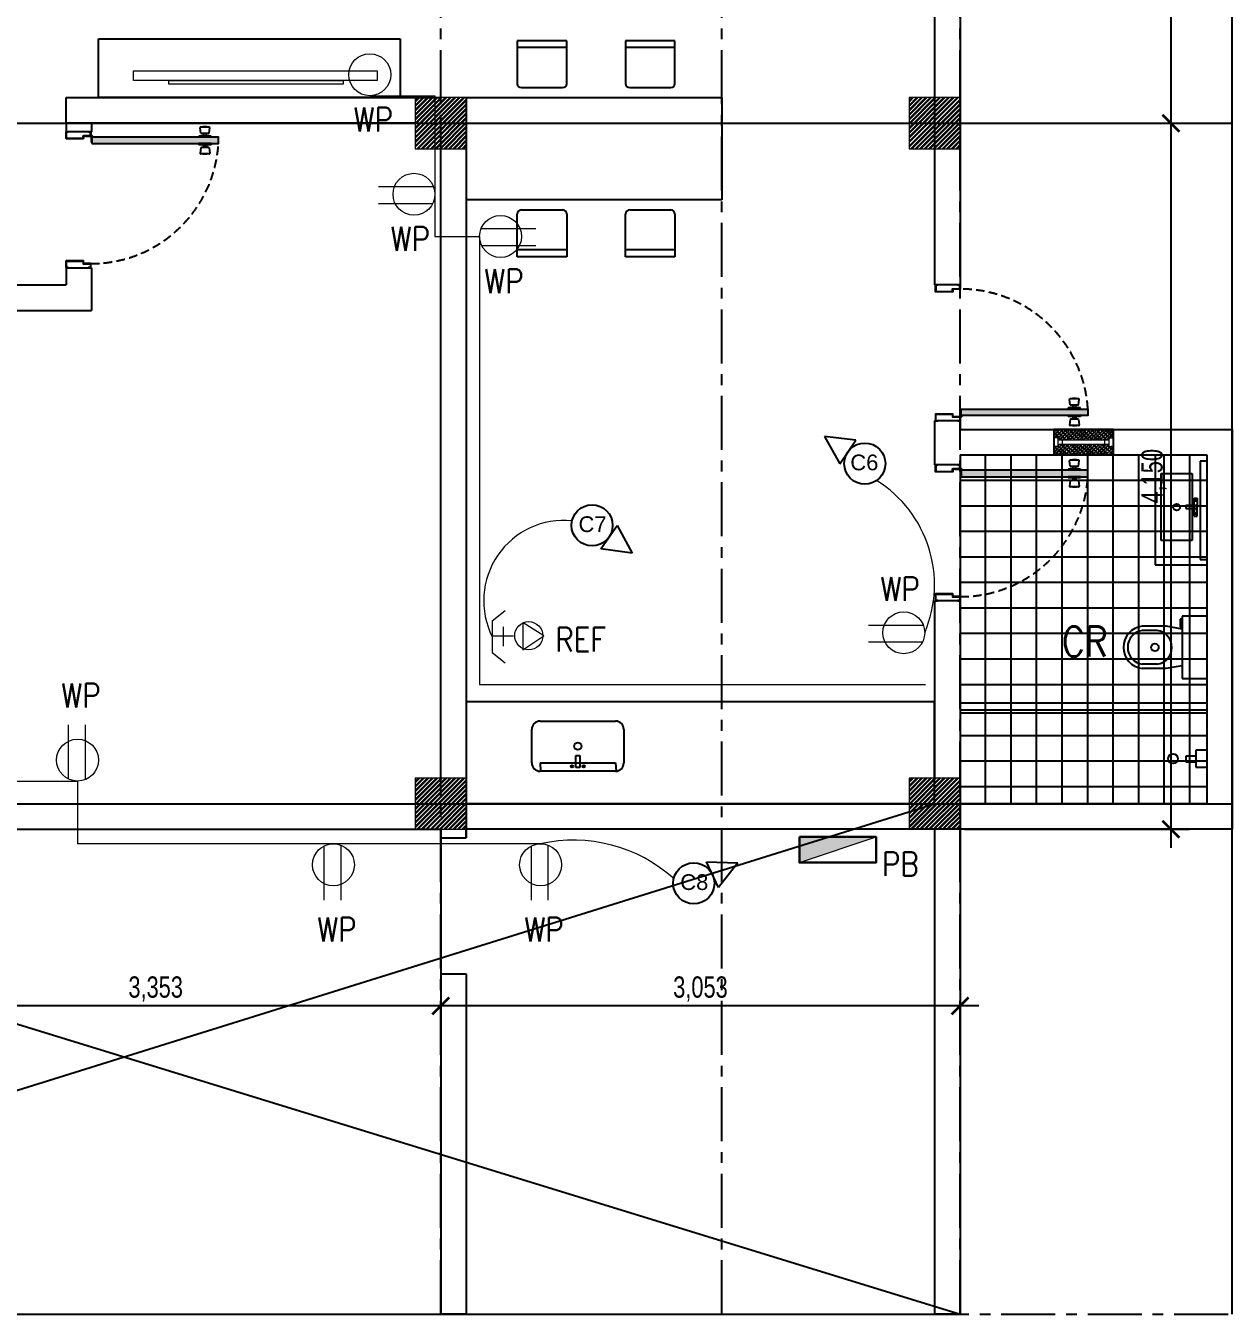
# Model space of a CAD drawing. Header units: millimetres. Extents: x -248340 to 456025, y 261499 to 1049645.
# Drawn here: x 181765 to 188859, y 384253 to 391825 of the extents above; entities that cross this region are included whole.
import ezdxf
from ezdxf.enums import TextEntityAlignment as Align

# ---------------------------------------------------------------- set-up
doc = ezdxf.new("R2010")
doc.units = ezdxf.units.MM
doc.header["$LTSCALE"] = 8
doc.header["$MEASUREMENT"] = 0
for name, pattern in [('CENTER', [50.8, 31.75, -6.35, 6.35, -6.35]), ('CONTINOUS', [0]), ('DASHED2', [0.375, 0.25, -0.125]), ('HIDDEN', [9.525, 6.35, -3.175])]:
    doc.linetypes.add(name, pattern=pattern)
doc.layers.get('0').update_dxf_attribs({"linetype": 'CONTINUOUS'})
for name, color, linetype, lineweight in [('13. Text', 2, 'CONTINUOUS', 5), ('A-ANNO-DIMS', 211, 'CONTINUOUS', 9), ('A-GLAZ', 151, 'CONTINUOUS', 18), ('DIM', 2, 'CONTINUOUS', 25)]:
    doc.layers.add(name, color=color, linetype=linetype, lineweight=lineweight)
for name, color, linetype in [('ar_furniture', 6, 'CONTINOUS'), ('ar_grid', 10, 'CENTER'), ('ar_wall', 7, 'CONTINOUS'), ('PDF_Geometry', 7, 'CONTINUOUS')]:
    doc.layers.add(name, color=color, linetype=linetype)
doc.styles.add('ARIAL', font='arial.ttf')
doc.styles.add('EN-SCL-DIM', font='swisscl.ttf')
doc.styles.add('ROMANS', font='ROMANS', dxfattribs={"width": 0.8, "bigfont": 'BIGFONT'})

# ---------------------------------------------------------------- blocks, each defined once
blk = doc.blocks.new('_ArchTick')
at = {"color": 0, "linetype": 'ByBlock', "const_width": 0.15}
blk.add_lwpolyline([(-0.5, -0.5), (0.5, 0.5)], dxfattribs=at)
blk = doc.blocks.new('SSS')
at = {"true_color": 0x939598}
h = blk.add_hatch(color=252, dxfattribs=at)
h.paths.add_polyline_path([(139671.9, -107321.8), (139660.2, -107321.8), (139660.2, -107360.2), (139759.7, -107360.2), (139759.7, -107344.1), (139802.6, -107344.1), (139802.6, -107321.8), (139790.9, -107321.8), (139790.9, -107320.6), (139803.8, -107320.6), (139803.8, -107345.3), (139760.9, -107345.3), (139760.9, -107361.4), (139659, -107361.4), (139659, -107320.6), (139671.9, -107320.6)])
h.paths.add_polyline_path([(139671.9, -108119.5), (139660.2, -108119.5), (139660.2, -108081.1), (139759.7, -108081.1), (139759.7, -108097.2), (139802.6, -108097.2), (139802.6, -108119.5), (139790.9, -108119.5), (139790.9, -108120.6), (139803.8, -108120.6), (139803.8, -108096), (139760.9, -108096), (139760.9, -108079.9), (139659, -108079.9), (139659, -108120.6), (139671.9, -108120.6)])
for points in [[(139809.7, -107390.9), (140555, -107390.9), (140555, -107353.3), (139809.7, -107353.3)], [(144921.3, -108950.5), (145666.6, -108950.5), (145666.6, -108988.1), (144921.3, -108988.1)], [(144921.3, -109348.3), (145666.6, -109348.3), (145666.6, -109310.8), (144921.3, -109310.8)]]:
    blk.add_hatch(color=252, dxfattribs=at).paths.add_polyline_path(points)
h = blk.add_hatch(color=252, dxfattribs=at)
h.paths.add_polyline_path([(144783.5, -109019.6), (144771.8, -109019.6), (144771.8, -108981.2), (144871.3, -108981.2), (144871.3, -108997.3), (144914.2, -108997.3), (144914.2, -109019.6), (144902.5, -109019.6), (144902.5, -109020.8), (144915.4, -109020.8), (144915.4, -108996.1), (144872.5, -108996.1), (144872.5, -108980), (144770.6, -108980), (144770.6, -109020.8), (144783.5, -109020.8)])
h.paths.add_polyline_path([(144783.5, -108222), (144771.8, -108222), (144771.8, -108260.4), (144871.3, -108260.4), (144871.3, -108244.3), (144914.2, -108244.3), (144914.2, -108222), (144902.5, -108222), (144902.5, -108220.8), (144915.4, -108220.8), (144915.4, -108245.4), (144872.5, -108245.4), (144872.5, -108261.5), (144770.6, -108261.5), (144770.6, -108220.8), (144783.5, -108220.8)])
h = blk.add_hatch(color=252, dxfattribs=at)
h.paths.add_polyline_path([(144783.5, -109279.3), (144771.8, -109279.3), (144771.8, -109317.7), (144871.3, -109317.7), (144871.3, -109301.6), (144914.2, -109301.6), (144914.2, -109279.3), (144902.5, -109279.3), (144902.5, -109278.1), (144915.4, -109278.1), (144915.4, -109302.8), (144872.5, -109302.8), (144872.5, -109318.8), (144770.6, -109318.8), (144770.6, -109278.1), (144783.5, -109278.1)])
h.paths.add_polyline_path([(144783.5, -110076.9), (144771.8, -110076.9), (144771.8, -110038.5), (144871.3, -110038.5), (144871.3, -110054.6), (144914.2, -110054.6), (144914.2, -110076.9), (144902.5, -110076.9), (144902.5, -110078.1), (144915.4, -110078.1), (144915.4, -110053.4), (144872.5, -110053.4), (144872.5, -110037.3), (144770.6, -110037.3), (144770.6, -110078.1), (144783.5, -110078.1)])
at = {"layer": 'A-ANNO-DIMS', "ltscale": 1.25, "true_color": 0x939598}
h = blk.add_hatch(dxfattribs=at)
h.set_pattern_fill('ANSI32', color=252, scale=50)
h.set_pattern_definition([(45, (91192.063, 242863.806), (-13.2582521, 13.2582521), []), (45, (91200.902, 242863.806), (-13.2582521, 13.2582521), [])])
h.paths.add_polyline_path([(141712.2, -107420.6), (142012.2, -107420.6), (142012.2, -107120.6), (141712.2, -107120.6)])
h = blk.add_hatch(dxfattribs=at)
h.set_pattern_fill('ANSI32', color=252, scale=50)
h.set_pattern_definition([(45, (94095.263, 242863.95), (-13.2582521, 13.2582521), []), (45, (94104.102, 242863.95), (-13.2582521, 13.2582521), [])])
h.paths.add_polyline_path([(144615.4, -107420.5), (144915.4, -107420.5), (144915.4, -107120.5), (144615.4, -107120.5)])
h = blk.add_hatch(dxfattribs=at)
h.set_pattern_fill('ANSI32', color=252, scale=50)
h.set_pattern_definition([(45, (91192.063, 238863.806), (-13.2582521, 13.2582521), []), (45, (91200.902, 238863.806), (-13.2582521, 13.2582521), [])])
h.paths.add_polyline_path([(141712.2, -111420.6), (142012.2, -111420.6), (142012.2, -111120.6), (141712.2, -111120.6)])
h = blk.add_hatch(dxfattribs=at)
h.set_pattern_fill('ANSI32', color=252, scale=50)
h.set_pattern_definition([(45, (94095.263, 238863.95), (-13.2582521, 13.2582521), []), (45, (94104.102, 238863.95), (-13.2582521, 13.2582521), [])])
h.paths.add_polyline_path([(144615.4, -111420.5), (144915.4, -111420.5), (144915.4, -111120.5), (144615.4, -111120.5)])
at = {"layer": 'ar_wall', "ltscale": 1.25, "true_color": 0x939598}
h = blk.add_hatch(dxfattribs=at)
h.set_pattern_fill('ANSI33', color=252, scale=75, angle=90)
h.set_pattern_definition([(135, (-239864.394, -166253.93), (-13.25825215, -13.25825215), []), (135, (-239864.394, -166240.672), (-13.25825215, -13.25825215), [9.375, -4.6875])])
h.paths.add_polyline_path([(145496, -109158.3), (145496, -109160.8), (145493, -109160.8), (145493, -109163.8), (145490.5, -109163.8), (145490.5, -109170.8), (145465.5, -109170.8), (145465.5, -109195.8), (145465.5, -109220.8), (145815.3, -109220.8), (145815.3, -109170.8), (145790.3, -109170.8), (145790.3, -109163.8), (145787.8, -109163.8), (145787.8, -109160.8), (145784.8, -109160.8), (145784.8, -109158.3)])
h.paths.add_polyline_path([(145465.5, -109070.8), (145465.5, -109120.8), (145490.5, -109120.8), (145490.5, -109127.8), (145493, -109127.8), (145493, -109130.8), (145496, -109130.8), (145496, -109133.3), (145784.8, -109133.3), (145784.8, -109130.8), (145787.8, -109130.8), (145787.8, -109127.8), (145790.3, -109127.8), (145790.3, -109120.8), (145815.3, -109120.8), (145815.3, -109070.8)])
at = {"color": 252, "ltscale": 1.25, "true_color": 0x939598}
for p, q in [((146515.4, -114270.6), (146515.4, -94352.5)), ((144765.4, -103420.6), (144765.4, -108220.8)), ((139849.7, -106775.6), (141622.4, -106775.6)), ((139849.7, -107120.6), (139849.7, -106775.6)), ((141622.4, -106775.6), (141622.4, -107120.6)), ((142602.4, -106785.8), (142311.8, -106785.8)), ((142311.8, -106785.8), (142311.8, -107036.5)), ((142602.4, -106826.2), (142311.8, -106826.2)), ((142602.4, -107036.5), (142602.4, -106785.8)), ((143238.7, -106785.8), (142948, -106785.8)), ((142948, -106785.8), (142948, -107036.5)), ((143238.7, -106826.2), (142948, -106826.2)), ((143238.7, -107036.5), (143238.7, -106785.8)), ((142336.8, -107061.5), (142577.4, -107061.5)), ((142973, -107061.5), (143213.7, -107061.5)), ((139659, -107120.6), (141862.2, -107120.6)), ((139659, -107270.6), (139659, -107120.6)), ((141622.4, -107120.6), (139849.7, -107120.6)), ((142012.2, -107120.6), (143515.4, -107120.6)), ((143515.4, -107120.6), (143515.4, -107720.6)), ((133324.4, -107270.6), (146515.4, -107270.6)), ((141712.2, -107270.6), (139659, -107270.6)), ((139659, -107270.6), (139659, -107320.6)), ((139809, -107270.6), (139809, -107320.6)), ((139809, -107320.6), (139659, -107320.6)), ((143515.4, -107720.6), (142012.2, -107720.6)), ((142311.8, -108055.5), (142311.8, -107804.8)), ((142336.8, -107779.8), (142577.4, -107779.8)), ((142602.4, -107804.8), (142602.4, -108055.5)), ((142948, -108055.5), (142948, -107804.8)), ((142973, -107779.8), (143213.7, -107779.8)), ((143238.7, -107804.8), (143238.7, -108055.5)), ((142602.4, -108015.1), (142311.8, -108015.1)), ((142602.4, -108055.5), (142311.8, -108055.5)), ((143238.7, -108015.1), (142948, -108015.1)), ((143238.7, -108055.5), (142948, -108055.5)), ((139659, -108079.9), (139659, -108220.6)), ((139659, -108120.6), (139809, -108120.6)), ((139809, -108120.6), (139809, -108370.6)), ((138509, -108220.6), (139659, -108220.6)), ((144915.4, -108220.8), (144765.4, -108220.8)), ((138509, -108370.6), (139809, -108370.6)), ((144765.4, -109020.8), (144765.4, -109278.1)), ((144915.4, -109020.8), (144765.4, -109020.8)), ((144915.4, -108995), (144915.4, -109070.8)), ((144915.4, -109070.8), (144915.4, -109020.8)), ((144915.4, -109070.8), (146515.4, -109070.8)), ((146515.4, -109070.8), (146515.4, -111420.8)), ((144915.4, -109220.8), (144915.4, -109303.8)), ((144915.4, -109220.8), (146365.4, -109220.8)), ((146061.4, -109220.8), (146061.4, -109866.5)), ((146365.4, -109257.8), (146326.3, -109257.8)), ((146326.3, -109257.8), (146326.3, -109834.5)), ((146365.4, -109220.8), (146365.4, -111270.6)), ((144915.4, -109278.1), (144765.4, -109278.1)), ((144915.4, -109303.8), (144915.4, -110078.1)), ((146097.7, -109330.5), (146279.3, -109330.5)), ((146097.7, -109723.4), (146097.7, -109330.5)), ((146279.3, -109330.5), (146279.3, -109723.4)), ((146292, -109517.8), (146292, -109474.1)), ((146292, -109474.1), (146308.9, -109474.1)), ((146308.9, -109474.1), (146308.9, -109526.9)), ((146308.9, -109517.8), (146242.3, -109517.8)), ((146242.3, -109517.8), (146242.3, -109535.4)), ((146242.3, -109535.4), (146308.9, -109535.4)), ((146292, -109526.9), (146292, -109579.8)), ((146308.9, -109535.4), (146308.9, -109526.9)), ((146308.9, -109579.8), (146308.9, -109526.9)), ((146292, -109579.8), (146308.9, -109579.8)), ((146279.3, -109723.4), (146097.7, -109723.4)), ((146061.4, -109866.5), (146365.4, -109866.5)), ((146326.3, -109834.5), (146365.4, -109834.5)), ((144915.4, -110078.1), (144765.4, -110078.1)), ((146365.4, -110168.1), (146221.5, -110168.1)), ((146221.5, -110168.1), (146221.5, -110534.5)), ((146126, -110227.2), (145985.7, -110227.2)), ((146074.1, -110252.2), (145985.7, -110252.2)), ((146221.5, -110243.5), (146126, -110227.2)), ((146221.5, -110186.3), (146209.1, -110186.3)), ((146209.1, -110186.3), (146209.1, -110233.1)), ((146209.1, -110233.1), (146221.5, -110233.1)), ((146074.1, -110450.4), (145985.7, -110450.4)), ((146126, -110475.4), (145985.7, -110475.4)), ((146221.5, -110459.1), (146126, -110475.4)), ((146221.5, -110534.5), (146365.4, -110534.5)), ((146365.4, -110679.4), (144915.4, -110679.4)), ((144915.4, -110737), (146365.4, -110737)), ((146302.1, -110990.5), (146243.1, -110990.5)), ((146243.1, -110990.5), (146243.1, -111023.6)), ((146365.4, -110955.5), (146302.1, -110955.5)), ((146302.1, -110955.5), (146302.1, -111054.9)), ((146243.1, -111023.6), (146302.1, -111023.6)), ((146302.1, -111054.9), (146365.4, -111054.9)), ((146515.4, -111120.6), (146515.4, -111120.6)), ((133324.4, -111270.6), (146515.4, -111270.6)), ((135159, -114270.6), (144765.4, -111270.5)), ((135159, -111270.6), (144915.4, -114270.6)), ((138859, -111270.6), (141712.2, -111270.6)), ((146365.4, -111270.8), (144915.4, -111270.6)), ((138859, -111420.6), (141862.2, -111420.6)), ((146515.4, -111420.8), (144915.4, -111420.6)), ((135159, -114270.6), (144765.4, -114270.6))]:
    blk.add_line(p, q, dxfattribs=at)
at = {"color": 252, "true_color": 0x939598}
for p, q in [((140451.7, -107328.6), (140447.3, -107297.5)), ((140500.6, -107293.8), (140450.5, -107293.8)), ((140463.9, -107293.8), (140463.9, -107291.6)), ((140487.2, -107291.6), (140463.9, -107291.6)), ((140487.2, -107293.8), (140487.2, -107291.6)), ((140499.4, -107328.6), (140503.7, -107297.5)), ((140512.1, -107347.1), (140439, -107347.1)), ((140439, -107353.3), (140439, -107347.1)), ((140512.1, -107353.3), (140439, -107353.3)), ((140496.2, -107331.4), (140454.9, -107331.4)), ((140465.2, -107342.6), (140485.8, -107342.6)), ((140466.7, -107342.6), (140466.7, -107331.4)), ((140484.4, -107342.6), (140484.4, -107331.4)), ((140512.1, -107353.3), (140512.1, -107347.1)), ((140439, -107390.9), (140439, -107397.1)), ((140512.1, -107390.9), (140439, -107390.9)), ((140512.1, -107397.1), (140439, -107397.1)), ((140451.7, -107415.6), (140447.3, -107446.7)), ((140500.6, -107450.4), (140450.5, -107450.4)), ((140496.2, -107412.8), (140454.9, -107412.8)), ((140463.9, -107450.4), (140463.9, -107452.6)), ((140487.2, -107452.6), (140463.9, -107452.6)), ((140465.2, -107401.7), (140485.8, -107401.7)), ((140466.7, -107401.7), (140466.7, -107412.8)), ((140484.4, -107401.7), (140484.4, -107412.8)), ((140487.2, -107450.4), (140487.2, -107452.6)), ((140499.4, -107415.6), (140503.7, -107446.7)), ((140512.1, -107390.9), (140512.1, -107397.1)), ((145563.3, -108925.8), (145559, -108894.7)), ((145612.2, -108891), (145562.1, -108891)), ((145575.5, -108891), (145575.5, -108888.8)), ((145598.8, -108888.8), (145575.5, -108888.8)), ((145598.8, -108891), (145598.8, -108888.8)), ((145611, -108925.8), (145615.4, -108894.7)), ((145623.7, -108944.3), (145550.6, -108944.3)), ((145550.6, -108950.5), (145550.6, -108944.3)), ((145623.7, -108950.5), (145550.6, -108950.5)), ((145607.8, -108928.6), (145566.5, -108928.6)), ((145576.9, -108939.8), (145597.4, -108939.8)), ((145578.3, -108939.8), (145578.3, -108928.6)), ((145596, -108939.8), (145596, -108928.6)), ((145623.7, -108950.5), (145623.7, -108944.3)), ((145550.6, -108988.1), (145550.6, -108994.3)), ((145623.7, -108988.1), (145550.6, -108988.1)), ((145623.7, -108994.3), (145550.6, -108994.3)), ((145563.3, -109012.8), (145559, -109043.9)), ((145607.8, -109010), (145566.5, -109010)), ((145576.9, -108998.9), (145597.4, -108998.9)), ((145578.3, -108998.9), (145578.3, -109010)), ((145596, -108998.9), (145596, -109010)), ((145611, -109012.8), (145615.4, -109043.9)), ((145623.7, -108988.1), (145623.7, -108994.3)), ((145612.2, -109047.6), (145562.1, -109047.6)), ((145575.5, -109047.6), (145575.5, -109049.8)), ((145598.8, -109049.8), (145575.5, -109049.8)), ((145598.8, -109047.6), (145598.8, -109049.8)), ((145563.3, -109286.1), (145559, -109254.9)), ((145612.2, -109251.3), (145562.1, -109251.3)), ((145575.5, -109251.3), (145575.5, -109249.1)), ((145598.8, -109249.1), (145575.5, -109249.1)), ((145598.8, -109251.3), (145598.8, -109249.1)), ((145611, -109286.1), (145615.4, -109254.9)), ((145623.7, -109304.5), (145550.6, -109304.5)), ((145550.6, -109310.8), (145550.6, -109304.5)), ((145623.7, -109310.8), (145550.6, -109310.8)), ((145550.6, -109348.3), (145550.6, -109354.6)), ((145623.7, -109348.3), (145550.6, -109348.3)), ((145607.8, -109288.9), (145566.5, -109288.9)), ((145576.9, -109300), (145597.4, -109300)), ((145578.3, -109300), (145578.3, -109288.9)), ((145596, -109300), (145596, -109288.9)), ((145623.7, -109310.8), (145623.7, -109304.5)), ((145623.7, -109348.3), (145623.7, -109354.6)), ((145623.7, -109354.6), (145550.6, -109354.6)), ((145563.3, -109373), (145559, -109404.2)), ((145612.2, -109407.9), (145562.1, -109407.9)), ((145607.8, -109370.3), (145566.5, -109370.3)), ((145575.5, -109407.9), (145575.5, -109410.1)), ((145598.8, -109410.1), (145575.5, -109410.1)), ((145576.9, -109359.1), (145597.4, -109359.1)), ((145578.3, -109359.1), (145578.3, -109370.3)), ((145596, -109359.1), (145596, -109370.3)), ((145598.8, -109407.9), (145598.8, -109410.1)), ((145611, -109373), (145615.4, -109404.2))]:
    blk.add_line(p, q, dxfattribs=at)
at = {"color": 252, "linetype": 'Continuous', "ltscale": 1.25, "true_color": 0x939598}
for p, q in [((145065.4, -111270.7), (145065.4, -109220.8)), ((145215.4, -111270.7), (145215.4, -109220.8)), ((145365.4, -111270.7), (145365.4, -109220.8)), ((145515.4, -111270.7), (145515.4, -109220.8)), ((145665.4, -111270.7), (145665.4, -109220.8)), ((145815.4, -111270.7), (145815.4, -109220.8)), ((145965.4, -111270.7), (145965.4, -109220.8)), ((146115.4, -111270.7), (146115.4, -109220.8)), ((146265.4, -111270.8), (146265.4, -109220.8)), ((146365.4, -109370.8), (144915.4, -109370.8)), ((146365.4, -109520.8), (144915.4, -109520.8)), ((146365.4, -109670.8), (144915.4, -109670.8)), ((146365.4, -109820.8), (144915.4, -109820.8)), ((146365.4, -109970.8), (144915.4, -109970.8)), ((146365.4, -110120.8), (144915.4, -110120.8)), ((146365.4, -110270.8), (144915.4, -110270.8)), ((146365.4, -110420.8), (144915.4, -110420.8)), ((146365.4, -110570.8), (144915.4, -110570.8)), ((146365.4, -110720.8), (144915.4, -110720.8)), ((146365.4, -110870.8), (144915.4, -110870.8)), ((146365.4, -111020.8), (144915.4, -111020.8)), ((146365.4, -111170.8), (144915.4, -111170.8))]:
    blk.add_line(p, q, dxfattribs=at)
at = {"color": 252, "true_color": 0x939598}
for points in [[(139671.9, -107321.8), (139660.2, -107321.8), (139660.2, -107360.2), (139759.7, -107360.2), (139759.7, -107344.1), (139802.6, -107344.1), (139802.6, -107321.8), (139790.9, -107321.8), (139790.9, -107320.6), (139803.8, -107320.6), (139803.8, -107345.3), (139760.9, -107345.3), (139760.9, -107361.4), (139659, -107361.4), (139659, -107320.6), (139671.9, -107320.6)], [(139809.7, -107390.9), (140555, -107390.9), (140555, -107353.3), (139809.7, -107353.3)], [(139671.9, -108119.5), (139660.2, -108119.5), (139660.2, -108081.1), (139759.7, -108081.1), (139759.7, -108097.2), (139802.6, -108097.2), (139802.6, -108119.5), (139790.9, -108119.5), (139790.9, -108120.6), (139803.8, -108120.6), (139803.8, -108096), (139760.9, -108096), (139760.9, -108079.9), (139659, -108079.9), (139659, -108120.6), (139671.9, -108120.6)], [(144783.5, -108222), (144771.8, -108222), (144771.8, -108260.4), (144871.3, -108260.4), (144871.3, -108244.3), (144914.2, -108244.3), (144914.2, -108222), (144902.5, -108222), (144902.5, -108220.8), (144915.4, -108220.8), (144915.4, -108245.4), (144872.5, -108245.4), (144872.5, -108261.5), (144770.6, -108261.5), (144770.6, -108220.8), (144783.5, -108220.8)], [(144921.3, -108950.5), (145666.6, -108950.5), (145666.6, -108988.1), (144921.3, -108988.1)], [(144783.5, -109019.6), (144771.8, -109019.6), (144771.8, -108981.2), (144871.3, -108981.2), (144871.3, -108997.3), (144914.2, -108997.3), (144914.2, -109019.6), (144902.5, -109019.6), (144902.5, -109020.8), (144915.4, -109020.8), (144915.4, -108996.1), (144872.5, -108996.1), (144872.5, -108980), (144770.6, -108980), (144770.6, -109020.8), (144783.5, -109020.8)], [(144783.5, -109279.3), (144771.8, -109279.3), (144771.8, -109317.7), (144871.3, -109317.7), (144871.3, -109301.6), (144914.2, -109301.6), (144914.2, -109279.3), (144902.5, -109279.3), (144902.5, -109278.1), (144915.4, -109278.1), (144915.4, -109302.8), (144872.5, -109302.8), (144872.5, -109318.8), (144770.6, -109318.8), (144770.6, -109278.1), (144783.5, -109278.1)], [(144921.3, -109348.3), (145666.6, -109348.3), (145666.6, -109310.8), (144921.3, -109310.8)], [(144783.5, -110076.9), (144771.8, -110076.9), (144771.8, -110038.5), (144871.3, -110038.5), (144871.3, -110054.6), (144914.2, -110054.6), (144914.2, -110076.9), (144902.5, -110076.9), (144902.5, -110078.1), (144915.4, -110078.1), (144915.4, -110053.4), (144872.5, -110053.4), (144872.5, -110037.3), (144770.6, -110037.3), (144770.6, -110078.1), (144783.5, -110078.1)]]:
    blk.add_lwpolyline(points, close=True, dxfattribs=at)
for points in [[(139805.9, -107346.4, 0.414214), (139804.8, -107345.3), (139772.7, -107345.3), (139772.7, -107346.4), (139804.8, -107346.4, 12.92773), (139805, -107345.2), (139806, -107345.6, -13.063763), (139805.9, -107346.4)], [(139808.6, -107349.1, -0.414214), (139809.7, -107350.1), (139809.7, -107382.3), (139808.6, -107382.3), (139808.6, -107350.1, -12.92773), (139809.7, -107350), (139809.4, -107348.9, 13.063763), (139808.6, -107349.1)], [(144920.2, -108992.4, 0.414214), (144921.3, -108991.3), (144921.3, -108959.1), (144920.2, -108959.1), (144920.2, -108991.3, 12.92773), (144921.4, -108991.5), (144921, -108992.5, -13.063763), (144920.2, -108992.4)], [(144917.5, -108995.1, -0.414214), (144916.5, -108996.1), (144884.3, -108996.1), (144884.3, -108995), (144916.5, -108995, -12.92773), (144916.7, -108996.2), (144917.7, -108995.9, 13.063763), (144917.5, -108995.1)], [(144917.5, -109303.8, 0.414214), (144916.5, -109302.8), (144884.3, -109302.8), (144884.3, -109303.8), (144916.5, -109303.8, 12.92773), (144916.7, -109302.7), (144917.7, -109303, -13.063763), (144917.5, -109303.8)], [(144920.2, -109306.5, -0.414214), (144921.3, -109307.6), (144921.3, -109339.8), (144920.2, -109339.8), (144920.2, -109307.6, -12.92773), (144921.4, -109307.4), (144921, -109306.4, 13.063763), (144920.2, -109306.5)]]:
    blk.add_lwpolyline(points, format="xyb", close=True, dxfattribs=at)
at = {"color": 252, "ltscale": 1.25, "true_color": 0x939598}
for centre, radius in [((146300.4, -109489.6), 3.32), ((146188.5, -109526.9), 19.5), ((146300.4, -109564.3), 3.32), ((146060.5, -110351.3), 22.2), ((146167.3, -111005.2), 28.9)]:
    blk.add_circle(centre, radius, dxfattribs=at)
for centre, radius, start, end in [((142336.8, -107036.5), 25, 180, 270), ((142577.4, -107036.5), 25, 270, 0), ((142973, -107036.5), 25, 180, 270), ((143213.7, -107036.5), 25, 270, 0), ((142336.8, -107804.8), 25, 90, 180), ((142577.4, -107804.8), 25, 0, 90), ((142973, -107804.8), 25, 90, 180), ((143213.7, -107804.8), 25, 0, 90), ((146000.8, -110351.3), 125, 96.96339, 263.03661), ((146000.8, -110351.3), 100, 96.96339, 263.03661), ((146060.5, -110351.3), 100, 276.96339, 83.03661)]:
    blk.add_arc(centre, radius, start, end, dxfattribs=at)
at = {"color": 252, "true_color": 0x939598}
for centre, radius, start, end in [((140450.5, -107297), 3.22, 90, 187.97654), ((140500.6, -107297), 3.22, 352.02346, 90), ((140454.9, -107328.2), 3.22, 187.97654, 270), ((140461.1, -107342.9), 4.2, 260.18061, 5.14732), ((140490, -107342.9), 4.2, 174.85268, 279.81939), ((140496.2, -107328.2), 3.22, 270, 352.02346), ((140450.5, -107447.2), 3.22, 172.02346, 270), ((140454.9, -107416), 3.22, 90, 172.02346), ((140461.1, -107401.3), 4.2, 354.85268, 99.81939), ((140490, -107401.3), 4.2, 80.18061, 185.14732), ((140496.2, -107416), 3.22, 7.97654, 90), ((140500.6, -107447.2), 3.22, 270, 7.97654), ((145562.1, -108894.2), 3.22, 90, 187.97654), ((145612.2, -108894.2), 3.22, 352.02346, 90), ((145566.5, -108925.4), 3.22, 187.97654, 270), ((145572.7, -108940.1), 4.2, 260.18061, 5.14732), ((145601.6, -108940.1), 4.2, 174.85268, 279.81939), ((145607.8, -108925.4), 3.22, 270, 352.02346), ((145562.1, -109044.4), 3.22, 172.02346, 270), ((145566.5, -109013.2), 3.22, 90, 172.02346), ((145572.7, -108998.5), 4.2, 354.85268, 99.81939), ((145601.6, -108998.5), 4.2, 80.18061, 185.14732), ((145607.8, -109013.2), 3.22, 7.97654, 90), ((145612.2, -109044.4), 3.22, 270, 7.97654), ((145562.1, -109254.5), 3.22, 90, 187.97654), ((145612.2, -109254.5), 3.22, 352.02346, 90), ((145566.5, -109285.7), 3.22, 187.97654, 270), ((145572.7, -109300.4), 4.2, 260.18061, 5.14732), ((145601.6, -109300.4), 4.2, 174.85268, 279.81939), ((145607.8, -109285.7), 3.22, 270, 352.02346), ((145562.1, -109404.6), 3.22, 172.02346, 270), ((145566.5, -109373.5), 3.22, 90, 172.02346), ((145572.7, -109358.7), 4.2, 354.85268, 99.81939), ((145601.6, -109358.7), 4.2, 80.18061, 185.14732), ((145607.8, -109373.5), 3.22, 7.97654, 90), ((145612.2, -109404.6), 3.22, 270, 7.97654)]:
    blk.add_arc(centre, radius, start, end, dxfattribs=at)
at = {"color": 252, "linetype": 'HIDDEN', "true_color": 0x939598}
for centre, start, end in [((139805.4, -107345), 269.87271, 356.50006), ((144917.1, -108996.4), 3.49994, 90.12729), ((144917.1, -109302.5), 269.87271, 356.50006)]:
    blk.add_arc(centre, 750.9, start, end, dxfattribs=at)
at = {"layer": 'A-ANNO-DIMS', "color": 252, "ltscale": 1.25, "true_color": 0x939598}
for points in [[(141712.2, -107420.6), (142012.2, -107420.6), (142012.2, -107120.6), (141712.2, -107120.6)], [(144615.4, -107420.5), (144915.4, -107420.5), (144915.4, -107120.5), (144615.4, -107120.5)], [(141712.2, -111420.6), (142012.2, -111420.6), (142012.2, -111120.6), (141712.2, -111120.6)], [(144615.4, -111420.5), (144915.4, -111420.5), (144915.4, -111120.5), (144615.4, -111120.5)]]:
    blk.add_lwpolyline(points, close=True, dxfattribs=at)
at = {"layer": 'A-GLAZ', "color": 252, "true_color": 0x939598}
for p, q in [((145465.5, -109195.8), (145465.5, -109095.8)), ((145465.5, -109095.8), (145465.5, -109195.8)), ((145490.5, -109120.8), (145465.5, -109120.8)), ((145490.5, -109120.8), (145490.5, -109170.8)), ((145790.3, -109120.8), (145790.3, -109170.8)), ((145790.3, -109120.8), (145815.3, -109120.8)), ((145815.3, -109095.8), (145815.3, -109195.8)), ((145490.5, -109170.8), (145465.5, -109170.8)), ((145490.5, -109127.8), (145493, -109127.8)), ((145790.3, -109133.3), (145490.5, -109133.3)), ((145790.3, -109158.3), (145490.5, -109158.3)), ((145490.5, -109163.8), (145493, -109163.8)), ((145493, -109127.8), (145493, -109130.8)), ((145493, -109130.8), (145496, -109130.8)), ((145493, -109163.8), (145493, -109160.8)), ((145493, -109160.8), (145496, -109160.8)), ((145496, -109130.8), (145496, -109133.3)), ((145496, -109160.8), (145496, -109158.3)), ((145787.8, -109130.8), (145784.8, -109130.8)), ((145784.8, -109130.8), (145784.8, -109133.3)), ((145784.8, -109160.8), (145784.8, -109158.3)), ((145787.8, -109160.8), (145784.8, -109160.8)), ((145790.3, -109127.8), (145787.8, -109127.8)), ((145787.8, -109127.8), (145787.8, -109130.8)), ((145787.8, -109163.8), (145787.8, -109160.8)), ((145790.3, -109163.8), (145787.8, -109163.8)), ((145790.3, -109170.8), (145815.3, -109170.8))]:
    blk.add_line(p, q, dxfattribs=at)
at = {"layer": 'A-GLAZ', "color": 252, "linetype": 'DASHED2', "true_color": 0x939598}
for p, q in [((145515.5, -109133.3), (145515.5, -109158.3)), ((145765.3, -109133.3), (145765.3, -109158.3))]:
    blk.add_line(p, q, dxfattribs=at)
at = {"layer": 'ar_furniture', "color": 252, "ltscale": 1.25, "true_color": 0x939598}
for p, q in [((142012.2, -110670.5), (144765.4, -110670.5)), ((142012.2, -110670.5), (142012.2, -111270.6)), ((144765.4, -111270.5), (144765.4, -110670.5)), ((142447.3, -110784.8), (142888.3, -110784.8)), ((142397.3, -111029.8), (142397.3, -110834.8)), ((142938.3, -110834.8), (142938.3, -111029.8)), ((142655.3, -111058.2), (142655.3, -110986.3)), ((142655.3, -110986.3), (142680.3, -110986.3)), ((142680.3, -110986.3), (142680.3, -111058.2)), ((142447.3, -111029.8), (142447.4, -111079.8)), ((142447.3, -111029.8), (142888.3, -111029.8)), ((142888.3, -111079.8), (142447.3, -111079.8)), ((142680.3, -111058.2), (142655.3, -111058.2)), ((142888.3, -111029.8), (142893.4, -111079.5)), ((142012.2, -111270.6), (144765.4, -111270.5))]:
    blk.add_line(p, q, dxfattribs=at)
for centre, radius in [((142667.8, -110932.3), 21.3), ((142633.2, -111051.1), 7.14), ((142702.5, -111051.1), 7.14)]:
    blk.add_circle(centre, radius, dxfattribs=at)
for centre, start, end in [((142447.3, -110834.8), 90, 180), ((142888.3, -110834.8), 0, 90), ((142447.3, -111029.8), 180, 270), ((142888.3, -111029.8), 270, 0)]:
    blk.add_arc(centre, 50, start, end, dxfattribs=at)
at = {"layer": 'ar_grid', "ltscale": 1.25}
for p, q in [((143515.4, -114270.6), (143515.4, -94352.5)), ((132457.7, -114270.6), (146515.4, -114270.6))]:
    blk.add_line(p, q, dxfattribs=at)
at = {"layer": 'ar_grid', "color": 252, "ltscale": 1.25, "true_color": 0x939598}
for p, q in [((141862.2, -114270.6), (141862.2, -94932.4)), ((144915.4, -114270.6), (144915.4, -94932.4))]:
    blk.add_line(p, q, dxfattribs=at)
at = {"layer": 'ar_wall', "color": 252, "ltscale": 1.25, "true_color": 0x939598}
for p, q in [((144915.4, -103270.6), (144915.4, -108245.4)), ((142012.2, -107120.6), (142012.2, -111420.6)), ((141862.2, -111120.6), (141862.2, -107270.6)), ((145465.5, -109070.8), (145465.5, -109220.8)), ((145815.3, -109070.8), (145465.5, -109070.8)), ((145815.3, -109070.8), (145815.3, -109220.8)), ((145815.3, -109220.8), (145465.5, -109220.8)), ((144765.4, -110078.1), (144765.4, -111120.5)), ((144915.4, -110053.4), (144915.4, -111420.5)), ((144615.4, -111270.5), (142012.2, -111270.6)), ((143515.4, -111270.5), (143515.4, -111270.6)), ((143665.4, -111270.5), (143665.4, -111270.6)), ((146365.4, -111270.6), (146365.4, -111270.6)), ((141862.2, -111420.6), (141862.2, -111470.6)), ((141862.2, -111420.6), (141862.2, -111470.6)), ((141862.2, -111420.6), (141862.2, -111470.6)), ((144615.4, -111420.5), (142012.2, -111420.5)), ((142012.2, -111420.6), (142012.2, -111470.6)), ((142012.2, -111470.6), (142012.2, -111420.6)), ((144915.4, -111420.5), (143665.4, -111420.5)), ((144765.4, -111420.5), (144765.4, -114270.6)), ((144915.4, -111420.5), (144915.4, -114270.6)), ((141862.2, -111470.6), (142012.2, -111470.6)), ((141862.2, -112270.6), (141862.2, -114270.8)), ((141862.2, -112270.6), (142012.2, -112270.6)), ((142012.2, -112270.6), (142012.2, -114270.8)), ((142012.2, -114270.8), (141862.2, -114270.8)), ((144915.4, -114270.6), (144765.4, -114270.6))]:
    blk.add_line(p, q, dxfattribs=at)
at = {"layer": 'DIM', "color": 252, "ltscale": 1.25, "true_color": 0x939598}
for p, q in [((146154.4, -104560.6), (146154.4, -107380.6)), ((146154.4, -107160.6), (146154.4, -111530.6)), ((144940.4, -107270.6), (146264.4, -107270.6)), ((144940.4, -107270.6), (146264.4, -107270.6)), ((141862.2, -111445.6), (141862.2, -112568.8)), ((141862.2, -111445.6), (141862.2, -112568.8)), ((144915.4, -111445.6), (144915.4, -112568.8)), ((144940.4, -111420.6), (146264.4, -111420.6)), ((141972.2, -112458.8), (138399, -112458.8)), ((145025.4, -112458.8), (141752.2, -112458.8))]:
    blk.add_line(p, q, dxfattribs=at)
at = {"layer": 'PDF_Geometry', "color": 252, "lineweight": 13, "true_color": 0x939598}
for points in [[(141487.1, -106963), (141487.1, -107019.9), (140056.2, -107019.9), (140056.2, -106963)], [(141287.8, -107019.9), (141287.8, -107041.3), (140262.7, -107041.3), (140262.7, -107019.9)]]:
    blk.add_lwpolyline(points, close=True, dxfattribs=at)
at = {"layer": 'DIM', "color": 252, "ltscale": 1.25, "true_color": 0x939598, "xscale": 100, "yscale": 100, "zscale": 100}
for p, rotation in [((146154.4, -107270.6), 270), ((146154.4, -107270.6), 90), ((146154.4, -111420.6), 270), ((141862.2, -112458.8), 180)]:
    blk.add_blockref('_ArchTick', p, dxfattribs=dict(at, rotation=rotation))
for p in [(141862.2, -112458.8), (144915.4, -112458.8)]:
    blk.add_blockref('_ArchTick', p, dxfattribs=at)
at = {"color": 252, "ltscale": 1.25, "true_color": 0x939598, "style": 'ROMANS', "width": 0.85}
blk.add_text('CR', height=175.73, dxfattribs=at).set_placement((145648.8, -110317.3), align=Align.MIDDLE)
at = {"layer": 'DIM', "color": 252, "ltscale": 1.25, "true_color": 0x939598, "insert": (146055.1, -109345.6), "char_height": 125, "attachment_point": 5, "rotation": 90, "style": 'EN-SCL-DIM'}
blk.add_mtext('\\A1;4,150', dxfattribs=at)
at = {"layer": 'DIM', "color": 252, "ltscale": 1.25, "true_color": 0x939598, "char_height": 125, "attachment_point": 5, "style": 'EN-SCL-DIM'}
for s, insert in [('\\A1;3,353', (140185.6, -112359.4)), ('\\A1;3,053', (143388.8, -112359.4))]:
    blk.add_mtext(s, dxfattribs=dict(at, insert=insert))

msp = doc.modelspace()

# ---------------------------------------------------------------- hatches: boundary and pattern name
at = {"layer": 'A-ANNO-DIMS', "ltscale": 1.25}
h = msp.add_hatch(color=7, dxfattribs=at)
h.dxf.hatch_style = 1
h.paths.add_polyline_path([(186313.859, 387057.935), (186313.859, 386907.444), (186765.332, 387057.935)])

# ---------------------------------------------------------------- linework, layer by layer
at = {"color": 3, "ltscale": 1.25}
for p, q in [((186461.548, 389412.09), (186551.665, 389250.334)), ((186645.245, 389388.816), (186461.548, 389412.09)), ((186551.665, 389250.334), (186645.245, 389388.816)), ((185146.668, 388751.415), (185241.887, 388888.776)), ((185241.887, 388888.776), (185330.076, 388725.96)), ((185330.076, 388725.96), (185146.668, 388751.415)), ((185837.999, 386760.629), (185767.358, 386912.103)), ((185767.358, 386912.103), (185952.429, 386906.203)), ((185952.429, 386906.203), (185837.999, 386760.629))]:
    msp.add_line(p, q, dxfattribs=at)
for centre in [(186698.609, 389251.896), (185094.935, 388888.96), (185693.129, 386785.277)]:
    msp.add_circle(centre, 120.877, dxfattribs=at)
at = {"layer": 'A-ANNO-DIMS', "color": 3, "ltscale": 1.25}
for p, q in [((183788.232, 391414.301), (184171.129, 391414.301)), ((184171.129, 391414.301), (184171.129, 390586.814)), ((184171.129, 390586.814), (184433.562, 390586.814)), ((184433.562, 390586.814), (184433.562, 387954.424)), ((184433.562, 387954.424), (187055.773, 387954.424)), ((181074.464, 387386.144), (182069.649, 387386.144)), ((182069.649, 387386.144), (182069.649, 387017.166)), ((184792.549, 387017.166), (182069.649, 387017.166))]:
    msp.add_line(p, q, dxfattribs=at)
at = {"layer": 'A-ANNO-DIMS', "color": 2, "ltscale": 1.25}
for p, q in [((183840.09, 390880.229), (184162.562, 390880.229)), ((183840.09, 390780.969), (184158.62, 390780.969)), ((184764.6, 390631.967), (184442.128, 390631.967)), ((184764.6, 390532.707), (184446.07, 390532.707)), ((184507.946, 388327), (184584.793, 388387.837)), ((184507.946, 388327), (184507.946, 388141.288)), ((184571.985, 388291.779), (184571.985, 388179.711)), ((184687.254, 388317.394), (184687.254, 388157.579)), ((184810.891, 388240.126), (184689.323, 388315.996)), ((186719.684, 388302.991), (187042.156, 388302.991)), ((186719.684, 388302.991), (187042.156, 388302.991)), ((184632.822, 388237.346), (184507.946, 388237.346)), ((184687.254, 388157.579), (184810.891, 388240.126)), ((186719.684, 388203.731), (187038.214, 388203.731)), ((186719.684, 388203.731), (187038.214, 388203.731)), ((184507.946, 388141.288), (184584.793, 388080.451)), ((182015.542, 387717.183), (182015.542, 387398.653)), ((182114.802, 387717.183), (182114.802, 387394.711)), ((183519.945, 386686.127), (183519.945, 387004.657)), ((183619.205, 386686.127), (183619.205, 387008.599)), ((184738.442, 386686.127), (184738.442, 387004.657)), ((184837.702, 386686.127), (184837.702, 387008.599))]:
    msp.add_line(p, q, dxfattribs=at)
at = {"layer": 'A-ANNO-DIMS', "color": 0, "ltscale": 1.25}
msp.add_line((186313.859, 386907.444), (186765.332, 387057.935), dxfattribs=at)
at = {"layer": 'A-ANNO-DIMS', "color": 250, "lineweight": 30, "ltscale": 1.25}
msp.add_lwpolyline([(186313.859, 387057.935), (186765.332, 387057.935), (186765.332, 386907.444), (186313.859, 386907.444)], close=True, dxfattribs=at)
at = {"layer": 'A-ANNO-DIMS', "color": 2, "ltscale": 1.25}
for centre, radius in [((183788.232, 391537.575), 123.274), ((184047.855, 390835.076), 123.274), ((184556.836, 390586.814), 123.274), ((186927.448, 388257.838), 123.274), ((186927.448, 388257.838), 123.274), ((184722.837, 388240.134), 82.936), ((182069.649, 387509.419), 123.274), ((183574.052, 386893.891), 123.274), ((184792.549, 386893.891), 123.274)]:
    msp.add_circle(centre, radius, dxfattribs=at)
at = {"layer": 'A-ANNO-DIMS', "color": 3, "ltscale": 1.25}
for centre, radius, start, end in [((186387.65, 388540.053), 720.632, 336.9445562, 58.1988554), ((184930.32, 388446.023), 472.538, 84.3093913, 206.6400877), ((184986.745, 386160.364), 878.534, 47.9324912, 102.7704862)]:
    msp.add_arc(centre, radius, start, end, dxfattribs=at)

# ---------------------------------------------------------------- block references
at = {"color": 1, "lineweight": 30}
msp.add_blockref('SSS', (42343.462, 498523.339), dxfattribs=at)

# ---------------------------------------------------------------- texts
at = {"layer": '13. Text', "color": 3, "char_height": 92.4513, "width": 2366.17111, "style": 'ARIAL'}
for s, insert, attachment_point in [('C6', (186778.317, 389305.04), 3), ('C7', (185015.227, 388942.105), 1), ('C8', (185613.42, 386838.422), 1)]:
    msp.add_mtext(s, dxfattribs=dict(at, insert=insert, attachment_point=attachment_point))
at = {"layer": 'A-ANNO-DIMS', "color": 2, "ltscale": 1.25, "style": 'ROMANS', "width": 0.85}
for s, p in [('WP', (183809.041, 391274.739)), ('WP', (184027.046, 390572.24)), ('WP', (184577.645, 390323.978)), ('WP', (186906.64, 388514.995)), ('WP', (186906.64, 388514.995)), ('REF', (185028.396, 388217.601)), ('WP', (182090.458, 387889.83)), ('WP', (183594.861, 386513.48)), ('WP', (184813.358, 386513.48))]:
    msp.add_text(s, height=140.7594, dxfattribs=at).set_placement(p, align=Align.MIDDLE)
at = {"layer": 'A-ANNO-DIMS', "color": 7, "ltscale": 1.25, "style": 'ROMANS', "width": 0.85}
msp.add_text('PB', height=140.7594, dxfattribs=at).set_placement((186907.873, 386898.789), align=Align.MIDDLE)

doc.saveas('drawing.dxf')
